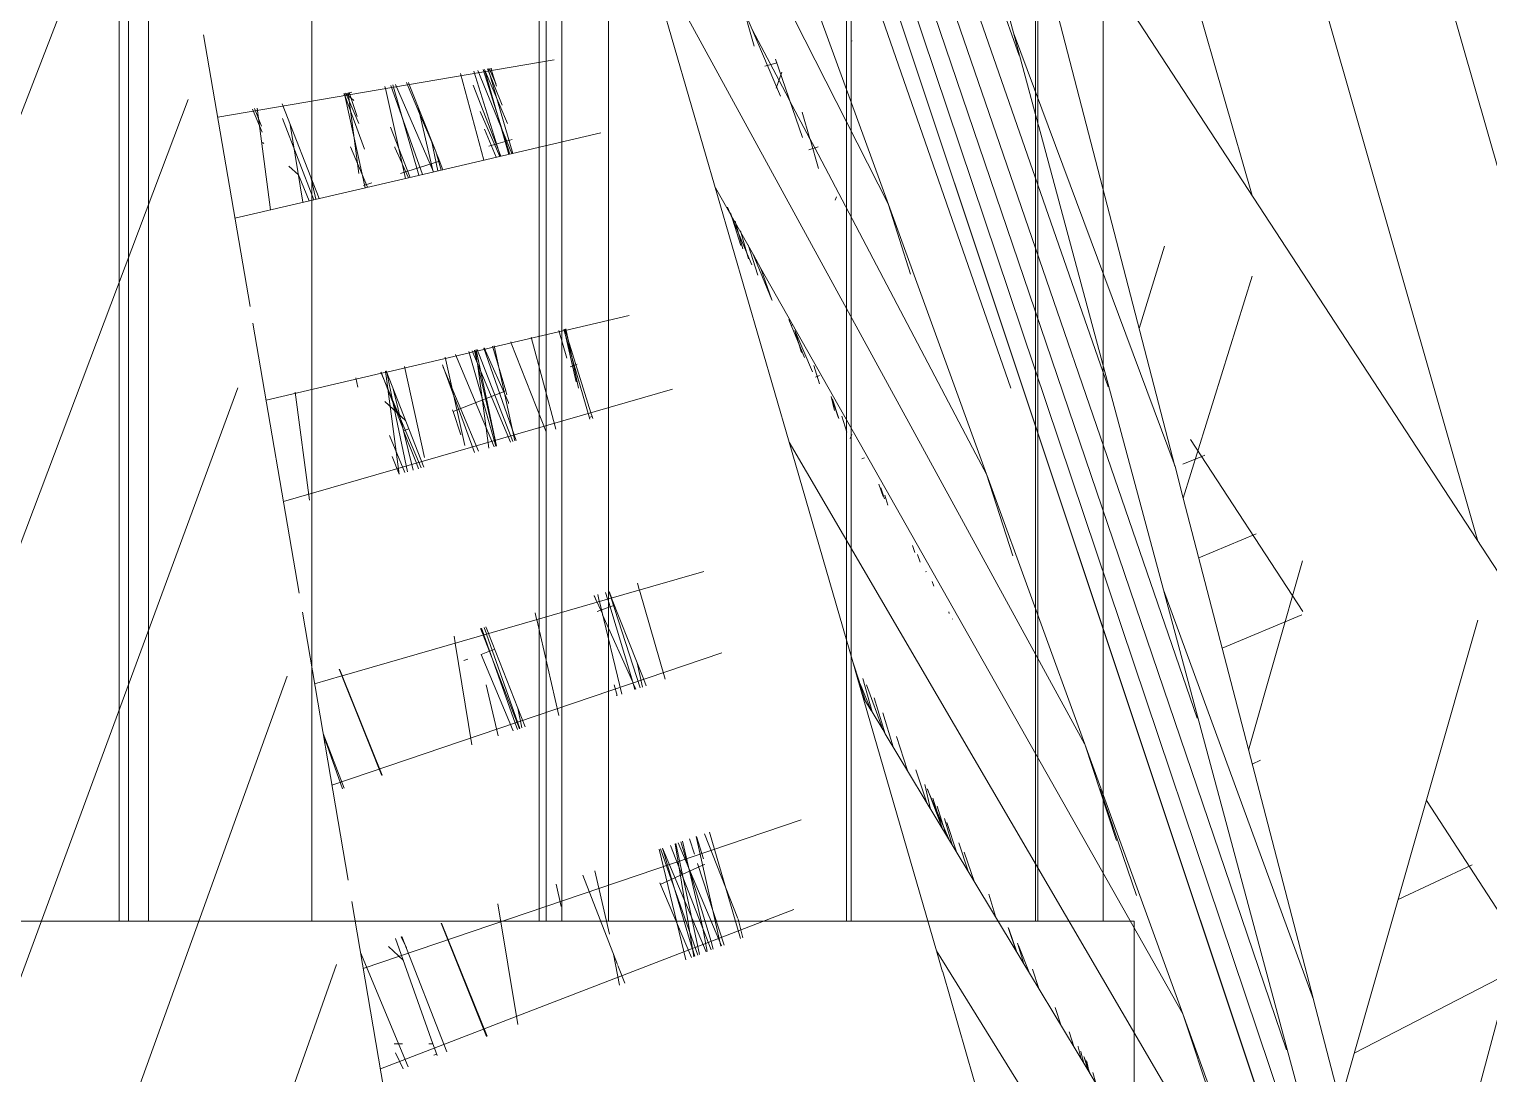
# Model space of a CAD drawing. Header units: millimetres. Extents: x 886808 to 1650903, y -1008069 to 230892.
# Drawn here: x 1050202.1 to 1050438.9, y -407707.3 to -407537.7 of the extents above; entities that cross this region are included whole.
import ezdxf

# ---------------------------------------------------------------- set-up
doc = ezdxf.new("R2010")
doc.units = ezdxf.units.MM
doc.layers.get('0').update_dxf_attribs({"lineweight": 0})
doc.layers.add('0.NETMANHNHAT-0.05', color=251, linetype='Continuous', lineweight=0)
doc.layers.add('A_Dim', color=8, linetype='Continuous', lineweight=5)

# ---------------------------------------------------------------- blocks, each defined once
blk = doc.blocks.new('A$C14C457CE')
for p, q in [((9571.69, 2279.53), (9691.35, 1940.49)), ((9580.24, 2247.44), (9705.8, 1886.71)), ((9588.81, 2215.32), (9720.25, 1832.93)), ((9597.38, 2183.18), (9734.71, 1779.13)), ((9605.95, 2151.02), (9749.17, 1725.33)), ((9614.56, 2118.66), (9748.5, 1716.86)), ((9614.56, 2118.66), (9748.52, 1716.92)), ((9606.21, 2042.69), (9670.15, 1916.29)), ((9654.02, 1877.74), (9606.21, 2042.69)), ((9729.16, 1917.77), (9704.09, 2005.36)), ((9694.44, 1929.3), (9678.39, 1988.94)), ((9802.34, 1805.64), (9689.41, 1978.68)), ((9765.76, 1861.68), (9736.72, 1963.23)), ((9630.1, 1960.25), (9701.98, 1828.78)), ((9652.63, 1933.87), (9641.68, 1959.74)), ((9670.15, 1916.29), (9654.25, 1960)), ((9716.63, 1873.82), (9694.18, 1960.31)), ((9769.35, 1921.11), (9759.42, 1955.67)), ((9483.18, 1811.97), (9537.65, 1952.31)), ((9645.38, 1952.56), (9648.33, 1942.02)), ((9648.05, 1944.69), (9652.4, 1936.45)), ((9669.16, 1946.37), (9689.99, 1886.52)), ((9566.56, 1899.75), (9559.03, 1943.83)), ((9664.28, 1942.85), (9664.06, 1942.79)), ((9690.44, 1944.17), (9716.64, 1873.8)), ((9561.31, 1930.46), (9615.91, 1939.8)), ((9651.79, 1939.89), (9656.17, 1927.16)), ((9600.69, 1937.57), (9604.47, 1923.49)), ((9607.17, 1924.12), (9602.88, 1937.95)), ((9609.05, 1924.56), (9603.51, 1938.05)), ((9608.7, 1924.48), (9604.39, 1938.2)), ((9608.53, 1924.44), (9604.6, 1938.24)), ((9608.33, 1929.45), (9604.62, 1938.24)), ((9607.47, 1932.42), (9605.07, 1938.32)), ((9609.2, 1924.6), (9605.22, 1938.34)), ((9606.44, 1935.95), (9605.38, 1938.37)), ((9605.76, 1938.06), (9605.65, 1938.42)), ((9605.78, 1938.24), (9605.7, 1938.43)), ((9606.57, 1935.5), (9605.76, 1938.06)), ((9652.08, 1939.32), (9650.07, 1938.74)), ((9652.86, 1937.77), (9651.95, 1935.16)), ((9588.51, 1935.11), (9588.43, 1935.47)), ((9591.76, 1920.53), (9588.51, 1935.11)), ((9594.52, 1921.18), (9589.42, 1935.64)), ((9593.93, 1921.04), (9589.75, 1935.7)), ((9596.35, 1921.6), (9590.15, 1935.77)), ((9594.05, 1931.1), (9591.95, 1936.08)), ((9592.4, 1935.78), (9592.26, 1936.13)), ((9596.69, 1924.9), (9592.4, 1935.78)), ((9607.27, 1924.15), (9602.77, 1935.69)), ((9652.4, 1936.45), (9654.04, 1933.35)), ((9487.18, 1749.64), (9556.5, 1933.36)), ((9577.75, 1917.27), (9571.77, 1932.63)), ((9583.07, 1934.52), (9581.75, 1934.1)), ((9585.11, 1925.27), (9581.81, 1934.34)), ((9581.85, 1934.35), (9581.88, 1934.14)), ((9581.94, 1933.99), (9584.73, 1921.25)), ((9583.37, 1933.16), (9582.02, 1934.38)), ((9584.19, 1929.43), (9582.11, 1934.39)), ((9582.46, 1934.45), (9584.23, 1921.31)), ((9583.94, 1930.57), (9582.66, 1934.49)), ((9654.06, 1933.27), (9657.4, 1926.96)), ((9568.53, 1928.02), (9566.94, 1931.8)), ((9567.27, 1931.86), (9568.39, 1929.02)), ((9567.69, 1931.93), (9569.9, 1915.44)), ((9576.93, 1917.07), (9571.8, 1930.27)), ((9593.77, 1932.3), (9596.25, 1921.58)), ((9596.69, 1924.9), (9594.05, 1931.1)), ((9607.11, 1924.11), (9603.87, 1931.4)), ((9656.15, 1931.27), (9657.4, 1926.96)), ((9575.14, 1916.66), (9573.06, 1929.3)), ((9592.51, 1920.71), (9589.33, 1928.87)), ((9592.27, 1920.65), (9623.46, 1927.92)), ((9606.51, 1923.97), (9604.61, 1928.52)), ((9694.57, 1928.98), (9694.44, 1929.3)), ((9714.76, 1853.78), (9694.57, 1928.98)), ((9568.77, 1926.21), (9568.6, 1926.37)), ((9585.63, 1919.1), (9582.88, 1925.65)), ((9590.06, 1925.55), (9590.03, 1925.68)), ((9591.2, 1923.06), (9590.06, 1925.55)), ((9597.03, 1921.76), (9595.98, 1926.69)), ((9609.07, 1926.87), (9605.31, 1925.78)), ((9658.76, 1925.65), (9657.2, 1925.19)), ((9657.4, 1926.96), (9657.42, 1926.9)), ((9657.42, 1926.9), (9658.79, 1922.17)), ((9657.42, 1926.9), (9658.18, 1925.48)), ((9684.34, 1875.79), (9658.18, 1925.48)), ((9597.31, 1923.33), (9590.99, 1921.31)), ((9597.57, 1921.88), (9596.69, 1924.9)), ((9597.08, 1923.92), (9596.75, 1924.69)), ((9597.85, 1921.95), (9597.08, 1923.92)), ((9574.41, 1921.11), (9572.83, 1922.53)), ((9576.17, 1916.9), (9574.41, 1921.11)), ((9584.73, 1921.25), (9585.22, 1919.01)), ((9592.27, 1920.65), (9591.23, 1922.92)), ((9592.24, 1920.64), (9591.23, 1922.92)), ((9564.11, 1914.09), (9592.24, 1920.64)), ((9577.24, 1917.15), (9576.49, 1920.51)), ((9586.31, 1919.81), (9584.98, 1919.38)), ((9592.24, 1920.64), (9592.27, 1920.65)), ((9642.06, 1919), (9648.22, 1908.11)), ((9661.51, 1917.01), (9661.7, 1917.56)), ((9686.06, 1872.56), (9670.15, 1916.29)), ((9670.16, 1916.26), (9673.72, 1904.98)), ((9647.98, 1906.53), (9644.03, 1915.87)), ((9646.21, 1909.66), (9644.54, 1914.93)), ((9645.27, 1913.59), (9646.52, 1909.1)), ((9646.11, 1912.05), (9647.44, 1907.49)), ((9648.95, 1904.81), (9647.38, 1909.74)), ((9710.82, 1896.2), (9714.96, 1909.55)), ((9651.22, 1900.81), (9648.08, 1908.45)), ((9648.22, 1908.11), (9649.46, 1905.93)), ((9651.22, 1900.81), (9649.46, 1905.93)), ((9649.46, 1905.93), (9699.14, 1818.13)), ((9717.98, 1868.66), (9729.14, 1904.7)), ((9651.28, 1900.7), (9651.22, 1900.81)), ((9617.67, 1895.86), (9628.06, 1898.28)), ((9656.51, 1891.46), (9654, 1897.62)), ((9574.52, 1853.21), (9567.03, 1897.02)), ((9605.94, 1893.13), (9617.54, 1895.83)), ((9612.17, 1894.79), (9616.18, 1879.87)), ((9617.95, 1891.39), (9616.68, 1895.84)), ((9621.7, 1881.47), (9617.48, 1896.03)), ((9617.51, 1896.04), (9619.48, 1887.5)), ((9617.54, 1895.83), (9617.67, 1895.86)), ((9621.86, 1882.5), (9617.61, 1896.06)), ((9619.87, 1886.51), (9617.82, 1896.11)), ((9654.42, 1896.59), (9654.48, 1896.75)), ((9654.97, 1895.85), (9656.03, 1892.3)), ((9657.8, 1889.17), (9655.03, 1895.74)), ((9606.46, 1877.07), (9602.08, 1892.44)), ((9602.14, 1892.24), (9602.69, 1892.37)), ((9608.81, 1877.75), (9602.61, 1892.56)), ((9602.69, 1892.37), (9604.54, 1892.8)), ((9602.95, 1892.64), (9603.42, 1890.62)), ((9603.18, 1892.7), (9603.21, 1892.49)), ((9603.21, 1892.49), (9603.42, 1890.62)), ((9606.56, 1877.1), (9603.23, 1892.71)), ((9609.21, 1877.86), (9603.41, 1892.75)), ((9609.75, 1878.02), (9604.47, 1893)), ((9604.64, 1892.82), (9604.52, 1893.01)), ((9604.54, 1892.8), (9605.94, 1893.13)), ((9608.48, 1884.18), (9604.55, 1893.02)), ((9605.94, 1893.13), (9605.88, 1893.33)), ((9608.04, 1886.05), (9605.94, 1893.13)), ((9606.14, 1893.39), (9609.53, 1877.95)), ((9608.93, 1893.82), (9608.85, 1894.02)), ((9614.6, 1879.42), (9608.93, 1893.82)), ((9588.73, 1889.11), (9602.14, 1892.24)), ((9591.61, 1890), (9594.85, 1875.26)), ((9602.99, 1876.06), (9597.81, 1890.3)), ((9601.42, 1877.18), (9598.22, 1891.54)), ((9606.18, 1876.99), (9599.91, 1891.94)), ((9603.48, 1890.49), (9605.32, 1876.74)), ((9603.51, 1890.22), (9606.55, 1877.09)), ((9619.65, 1890.38), (9618.51, 1889.97)), ((9658.06, 1890.19), (9658.93, 1887.18)), ((9569.16, 1884.55), (9587.87, 1888.91)), ((9584.04, 1886.64), (9583.7, 1888.16)), ((9587.87, 1888.91), (9587.79, 1889.11)), ((9594.31, 1873.56), (9587.8, 1889.11)), ((9587.87, 1888.91), (9588.73, 1889.11)), ((9591.43, 1879.75), (9587.87, 1888.91)), ((9588.52, 1889.28), (9590.77, 1872.53)), ((9594.74, 1873.68), (9588.65, 1889.31)), ((9589.77, 1884.02), (9588.73, 1889.11)), ((9603.64, 1876.25), (9597.9, 1889.9)), ((9658.97, 1888.53), (9658.3, 1888.29)), ((9491.17, 1687.31), (9564.55, 1886.57)), ((9571.97, 1868.09), (9635.1, 1886.32)), ((9573.87, 1885.87), (9576.22, 1868.33)), ((9593.05, 1873.19), (9589.79, 1886.37)), ((9599.49, 1882.7), (9608.04, 1886.05)), ((9608.2, 1885.39), (9608.04, 1886.05)), ((9591.79, 1881.25), (9588.42, 1884.33)), ((9592.13, 1872.93), (9589.77, 1884.02)), ((9599.49, 1882.7), (9599.42, 1883)), ((9608.51, 1884.03), (9608.48, 1884.18)), ((9661.38, 1882.85), (9660.83, 1885.13)), ((9660.92, 1884.96), (9661.98, 1881.79)), ((9661.05, 1884.73), (9662.1, 1881.58)), ((9600.75, 1878.92), (9599.49, 1882.7)), ((9621.74, 1881.77), (9622.05, 1881.89)), ((9622.05, 1881.89), (9621.86, 1882.5)), ((9622.05, 1881.89), (9622.11, 1881.91)), ((9622.15, 1881.6), (9622.05, 1881.89)), ((9662.56, 1881.97), (9663.37, 1879.34)), ((9591.68, 1872.8), (9589.17, 1878.8)), ((9592.32, 1879.9), (9591.48, 1879.57)), ((9593.54, 1874.32), (9591.48, 1879.57)), ((9663.94, 1878.32), (9664.18, 1879)), ((9737.4, 1850.26), (9719.18, 1878.17)), ((9654.02, 1877.74), (9733.82, 1741.18)), ((9664.37, 1842.11), (9654.02, 1877.74)), ((9686.06, 1872.56), (9684.34, 1875.79)), ((9589.62, 1875.43), (9590.77, 1872.53)), ((9593.89, 1873.43), (9593.54, 1874.32)), ((9666.25, 1875.21), (9665.8, 1875.04)), ((9717.98, 1868.66), (9716.64, 1873.8)), ((9720.98, 1875.41), (9717.93, 1874.14)), ((9721.46, 1875.61), (9720.98, 1875.41)), ((9686.06, 1872.56), (9686.07, 1872.53)), ((9686.07, 1872.53), (9690.34, 1859.27)), ((9686.11, 1872.42), (9701.99, 1828.75)), ((9668.59, 1870.94), (9669.28, 1868.9)), ((9668.91, 1870.35), (9669.48, 1868.53)), ((9669.58, 1869.13), (9670.05, 1867.52)), ((9739.1, 1787.29), (9717.98, 1868.66)), ((9729.8, 1862.84), (9720.49, 1858.96)), ((9674.06, 1860.94), (9674.42, 1859.81)), ((9675.29, 1858.26), (9674.85, 1859.49)), ((9737.35, 1858.47), (9728.59, 1827.77)), ((9622.89, 1851.76), (9640.19, 1856.76)), ((9629.72, 1853.81), (9629.42, 1854.85)), ((9676.34, 1856.76), (9676.18, 1856.7)), ((9677.24, 1855.11), (9677.49, 1854.38)), ((9622.83, 1851.82), (9622.38, 1852.82)), ((9622.85, 1851.83), (9622.41, 1852.83)), ((9622.98, 1852.99), (9623.23, 1851.94)), ((9624.57, 1852.32), (9624.25, 1853.36)), ((9628.66, 1838.78), (9624.59, 1852.25)), ((9625.13, 1852.48), (9624.79, 1853.52)), ((9625.21, 1852.51), (9624.81, 1853.52)), ((9629.88, 1837.88), (9625.15, 1852.41)), ((9629.39, 1841.9), (9625.23, 1852.44)), ((9633.94, 1839.26), (9629.74, 1853.74)), ((9714.76, 1853.78), (9739.1, 1787.29)), ((9764.48, 1669.01), (9714.76, 1853.78)), ((9582.48, 1806.65), (9575.04, 1850.15)), ((9581.51, 1839.81), (9622.86, 1851.75)), ((9612.81, 1850.06), (9613.05, 1849)), ((9622.86, 1851.75), (9622.89, 1851.76)), ((9623.46, 1850.48), (9622.86, 1851.75)), ((9622.87, 1850.26), (9625.68, 1851.3)), ((9623.73, 1849.85), (9622.89, 1851.76)), ((9623.25, 1851.87), (9626.87, 1836.86)), ((9628.66, 1838.78), (9623.77, 1849.7)), ((9679.92, 1850.21), (9680, 1849.94)), ((9737.24, 1849.7), (9724.3, 1844.29)), ((9604.36, 1846.49), (9603.96, 1847.5)), ((9604.49, 1846.52), (9604.12, 1847.55)), ((9604.91, 1846.65), (9604.55, 1847.67)), ((9605.24, 1846.74), (9604.84, 1847.76)), ((9613.07, 1848.93), (9616.67, 1833.4)), ((9680.54, 1849.09), (9680.52, 1849.03)), ((9743.44, 1770.57), (9765.77, 1848.84)), ((9599.66, 1846.26), (9599.84, 1845.18)), ((9599.85, 1845.11), (9602.55, 1828.61)), ((9610.29, 1831.23), (9604.39, 1846.42)), ((9609.59, 1832.15), (9604.51, 1846.45)), ((9610.34, 1831.25), (9604.94, 1846.58)), ((9611.17, 1831.53), (9605.27, 1846.67)), ((9579.84, 1822.06), (9643.11, 1843.53)), ((9604.05, 1843.3), (9605.4, 1843.81)), ((9609.26, 1830.88), (9604.05, 1843.3)), ((9605.4, 1843.81), (9605.44, 1843.83)), ((9605.44, 1843.83), (9606.26, 1844.14)), ((9581.43, 1839.86), (9581.02, 1840.87)), ((9581.49, 1839.88), (9581.08, 1840.89)), ((9601.27, 1842.3), (9601.92, 1842.54)), ((9630.22, 1838), (9629.39, 1841.9)), ((9630.44, 1839.23), (9629.39, 1841.9)), ((9664.37, 1842.11), (9665.42, 1838.76)), ((9665.08, 1839.59), (9664.37, 1842.11)), ((9495.17, 1624.97), (9572.58, 1839.78)), ((9577.03, 1838.51), (9581.45, 1839.79)), ((9581.45, 1839.79), (9581.51, 1839.81)), ((9587.94, 1823.65), (9581.45, 1839.79)), ((9588, 1823.67), (9581.51, 1839.81)), ((9581.51, 1839.81), (9587.53, 1824.66)), ((9606.81, 1830.05), (9604.86, 1838.37)), ((9626.14, 1836.61), (9625.62, 1838.35)), ((9628.72, 1838.64), (9628.66, 1838.78)), ((9628.72, 1838.56), (9628.72, 1838.64)), ((9629.16, 1837.64), (9628.72, 1838.56)), ((9629.01, 1837.59), (9628.72, 1838.56)), ((9629.13, 1837.63), (9628.72, 1838.56)), ((9630.84, 1838.21), (9630.44, 1839.23)), ((9677.95, 1795.18), (9665.08, 1839.59)), ((9665.42, 1838.76), (9665.1, 1839.49)), ((9665.52, 1838.53), (9665.42, 1838.76)), ((9665.52, 1838.53), (9666.43, 1835.72)), ((9667.35, 1834.2), (9665.54, 1838.49)), ((9665.97, 1839.37), (9667.48, 1833.98)), ((9669.21, 1831.1), (9666.58, 1838.33)), ((9626.04, 1836.58), (9626.02, 1836.63)), ((9665.98, 1836.46), (9666.43, 1835.72)), ((9666.43, 1835.72), (9667.35, 1834.2)), ((9669.63, 1830.4), (9667.8, 1836.25)), ((9610.68, 1831.37), (9609.98, 1834.59)), ((9667.48, 1833.98), (9667.35, 1834.2)), ((9667.48, 1833.98), (9669.21, 1831.1)), ((9669.23, 1833.8), (9670.9, 1828.3)), ((9609.95, 1831.12), (9609.59, 1832.15)), ((9669.21, 1831.1), (9669.63, 1830.4)), ((9581.85, 1821.58), (9578.41, 1830.44)), ((9581.54, 1821.48), (9578.45, 1830.18)), ((9578.79, 1828.88), (9578.66, 1829)), ((9669.63, 1830.4), (9680.05, 1813.09)), ((9673.21, 1824.46), (9671.46, 1829.99)), ((9701.99, 1828.75), (9707.13, 1813.11)), ((9717.9, 1784.98), (9701.99, 1828.75)), ((9730.51, 1826.12), (9729.18, 1825.5)), ((9587.53, 1824.66), (9587.96, 1823.66)), ((9676.29, 1819.34), (9674.61, 1824.58)), ((9676.98, 1818.19), (9676.02, 1822.18)), ((9680.05, 1813.09), (9676.44, 1821.46)), ((9678.98, 1814.88), (9676.46, 1821.43)), ((9704.51, 1821.43), (9710.39, 1804.15)), ((9678.93, 1814.95), (9677.32, 1819.95)), ((9772.34, 1796.71), (9757.42, 1819.57)), ((9678.07, 1818.67), (9679.43, 1814.13)), ((9679.24, 1816.66), (9680.47, 1812.4)), ((9699.14, 1818.13), (9717.9, 1784.98)), ((9584.92, 1792.33), (9655.99, 1816.45)), ((9645.73, 1800.42), (9640.3, 1814.18)), ((9646.14, 1797.16), (9641.12, 1814.46)), ((9681.18, 1811.23), (9679.62, 1816.02)), ((9638.32, 1795.57), (9633.48, 1811.87)), ((9640.56, 1795.01), (9633.49, 1811.87)), ((9641.38, 1795.33), (9634.76, 1812.3)), ((9635.54, 1812.57), (9638.54, 1794.23)), ((9639.47, 1794.59), (9635.63, 1812.6)), ((9643.04, 1795.97), (9636.02, 1812.73)), ((9637.78, 1808.53), (9636.47, 1812.88)), ((9636.73, 1812.97), (9640, 1798.86)), ((9638.66, 1810.89), (9637.86, 1813.35)), ((9642.94, 1795.93), (9638.93, 1813.72)), ((9640.13, 1810.09), (9639.01, 1813.74)), ((9680.05, 1813.09), (9680.47, 1812.4)), ((9680.47, 1812.4), (9690.86, 1795.15)), ((9683.06, 1808.1), (9681.55, 1812.72)), ((9632.94, 1811.68), (9637.27, 1793.74)), ((9639.22, 1794.5), (9633.13, 1811.75)), ((9684.13, 1806.32), (9682.43, 1811.21)), ((9626.19, 1792.99), (9620.54, 1807.48)), ((9622.51, 1808.14), (9624.89, 1797.88)), ((9640.14, 1809.14), (9634.99, 1806.8)), ((9641.35, 1796.69), (9637.94, 1808.14)), ((9643.46, 1796.13), (9639.15, 1809.38)), ((9640.34, 1809.22), (9640.14, 1809.14)), ((9764.84, 1809.13), (9752.83, 1803.49)), ((9617.06, 1802.36), (9616.25, 1806.02)), ((9638.16, 1794.09), (9633.05, 1806.24)), ((9634.89, 1806.76), (9633.12, 1805.96)), ((9634.99, 1806.8), (9634.89, 1806.76)), ((9590.44, 1760.08), (9583.06, 1803.21)), ((9606.77, 1802.8), (9609.98, 1783.23)), ((9686.42, 1804.39), (9687.59, 1800.58)), ((9638.79, 1795.71), (9654.81, 1801.88)), ((9645.75, 1800.34), (9646.51, 1797.3)), ((9773.73, 1801.91), (9754.21, 1729.06)), ((9604.94, 1781.29), (9597.56, 1799.68)), ((9605.01, 1781.31), (9597.62, 1799.7)), ((9640, 1798.86), (9640.72, 1795.07)), ((9689.59, 1798.96), (9690.86, 1795.15)), ((9689.7, 1798.76), (9690.97, 1794.96)), ((9591.44, 1793.59), (9589.02, 1795.87)), ((9596.23, 1780.11), (9590.17, 1797.17)), ((9591.92, 1795.67), (9591.09, 1797.48)), ((9598.48, 1778.8), (9591.2, 1797.52)), ((9604.53, 1782.5), (9637.66, 1795.27)), ((9637.66, 1795.27), (9638.32, 1795.57)), ((9638.32, 1795.57), (9638.79, 1795.71)), ((9638.7, 1794.3), (9638.33, 1795.53)), ((9641.72, 1795.46), (9641.35, 1796.69)), ((9691.15, 1796.29), (9691.08, 1796.41)), ((9691.15, 1796.29), (9692.1, 1793.09)), ((9693.01, 1791.57), (9691.22, 1796.06)), ((9499.16, 1562.63), (9580.6, 1792.97)), ((9592.21, 1776.38), (9584.48, 1794.9)), ((9625.55, 1794.63), (9626.5, 1789.6)), ((9677.95, 1795.18), (9765.67, 1653.53)), ((9678.91, 1791.78), (9677.95, 1795.18)), ((9690.86, 1795.15), (9690.97, 1794.96)), ((9690.97, 1794.96), (9692.1, 1793.09)), ((9692.1, 1793.09), (9693.01, 1791.57)), ((9627.38, 1789.93), (9626.25, 1792.83)), ((9678.91, 1791.78), (9678.94, 1791.76)), ((9690.79, 1750.87), (9678.94, 1791.76)), ((9693.01, 1791.57), (9702.48, 1775.85)), ((9693.53, 1792.21), (9694.53, 1789.06)), ((9770.97, 1791.61), (9745.73, 1778.59)), ((9697.17, 1785.98), (9698.18, 1783)), ((9739.1, 1787.25), (9739.1, 1787.29)), ((9743.44, 1770.57), (9739.1, 1787.25)), ((9717.9, 1784.98), (9724.16, 1766.26)), ((9733.82, 1741.18), (9717.9, 1784.98)), ((9587.71, 1776.02), (9604.46, 1782.48)), ((9604.46, 1782.48), (9604.53, 1782.5)), ((9699.46, 1782.06), (9700.3, 1779.48)), ((9589.94, 1780.11), (9591.27, 1780.11)), ((9590.18, 1778.64), (9591.38, 1776.06)), ((9595.59, 1780.11), (9596.23, 1780.11)), ((9596.48, 1779.4), (9596.23, 1780.11)), ((9596.91, 1778.19), (9596.48, 1779.4)), ((9700.88, 1779.64), (9700.91, 1779.58)), ((9700.91, 1779.58), (9701.4, 1777.65)), ((9701.38, 1778.78), (9701.33, 1778.86)), ((9701.83, 1776.93), (9701.38, 1778.78)), ((9596.37, 1778.25), (9596.83, 1778.42)), ((9701.82, 1778.03), (9701.88, 1777.93)), ((9701.88, 1777.93), (9702.48, 1775.85)), ((9701.88, 1777.93), (9702.85, 1775.24)), ((9702.21, 1777.37), (9702.68, 1775.52)), ((9702.73, 1775.43), (9702.31, 1777.2)), ((9702.48, 1775.85), (9702.85, 1775.24)), ((9702.85, 1775.24), (9705.1, 1771.5)), ((9703.32, 1775.46), (9703.77, 1773.72))]:
    blk.add_line(p, q)

msp = doc.modelspace()

# ---------------------------------------------------------------- linework, layer by layer
at = {"layer": '0.NETMANHNHAT-0.05', "transparency": 33554636}
for p, q in [((1050216.7, -406782.49), (1050216.7, -407682.49)), ((1050218.21, -407682.49), (1050218.21, -406782.49)), ((1050221.47, -406782.49), (1050221.47, -407682.49)), ((1050247.97, -407682.49), (1050247.97, -406782.49)), ((1050284.86, -406782.49), (1050284.86, -407682.49)), ((1050286.02, -407682.49), (1050286.02, -406782.49)), ((1050288.52, -406782.49), (1050288.52, -407682.49)), ((1050296.12, -407682.49), (1050296.12, -406782.49)), ((1050334.7, -406782.49), (1050334.7, -407682.49)), ((1050335.49, -407682.49), (1050335.49, -406782.49)), ((1050365.38, -406782.49), (1050365.38, -407682.49)), ((1050365.78, -407682.49), (1050365.78, -406782.49)), ((1050376.36, -406782.49), (1050376.36, -407682.49)), ((1049206.39, -407682.49), (1050381.39, -407682.49)), ((1050381.39, -407732.49), (1050381.39, -407682.49)), ((1050381.39, -407732.49), (1050381.39, -407682.49))]:
    msp.add_line(p, q, dxfattribs=at)

# ---------------------------------------------------------------- block references
at = {"layer": 'A_Dim', "transparency": 33554636}
msp.add_blockref('A$C14C457CE', (1040671.39, -409482.49), dxfattribs=at)

doc.saveas('drawing.dxf')
